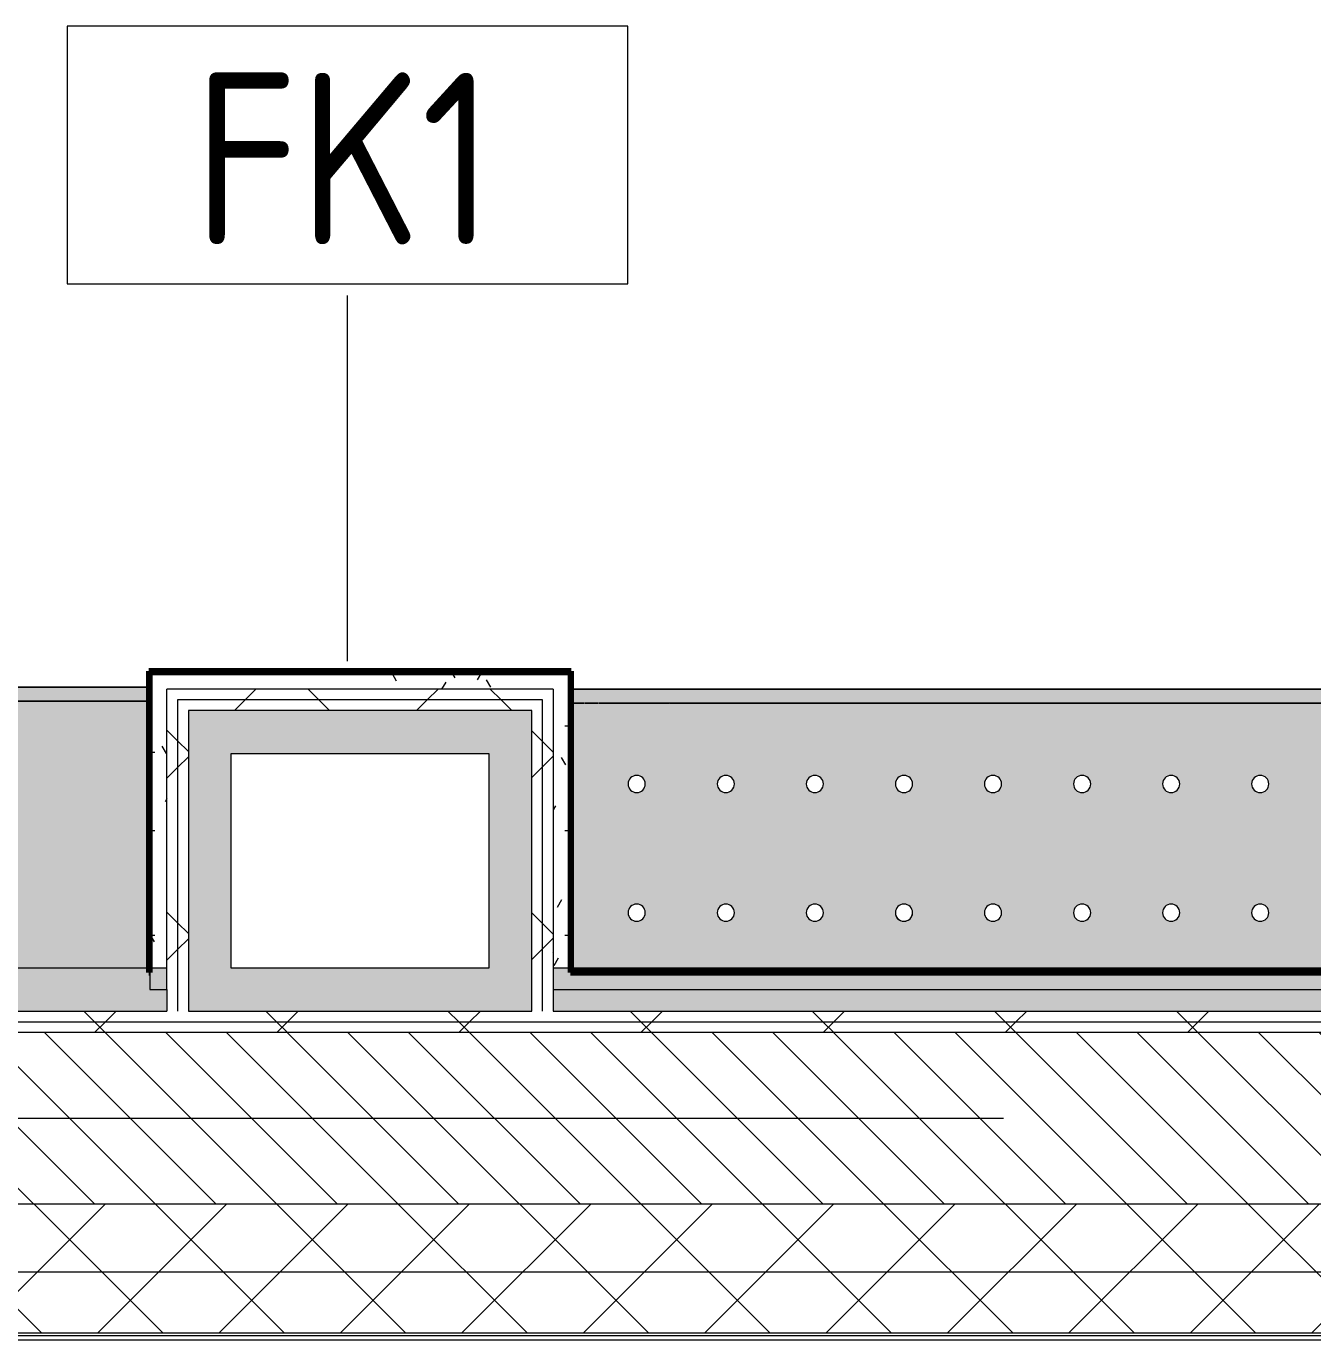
# Model space of a CAD drawing. Header units: millimetres. Extents: x 81731 to 272849, y -8553 to 29000.
# Drawn here: x 96116 to 97615, y -258 to 1272 of the extents above; entities that cross this region are included whole.
import ezdxf

# ---------------------------------------------------------------- set-up
doc = ezdxf.new("R2010")
doc.units = ezdxf.units.MM
doc.linetypes.add('Осевая', pattern=[3175, 635, -476.25, 1587.5, -476.25])
for name, color, linetype, lineweight in [('A-WALL', 7, 'Continuous', 9), ('A-WALL-IDEN', 7, 'Continuous', 9), ('I-WALL', 7, 'Continuous', 9), ('Оси-2', 7, 'Осевая', 9)]:
    doc.layers.add(name, color=color, linetype=linetype, lineweight=lineweight)
for name, color, linetype, lineweight, true_color in [('A-WALL-1', 7, 'Continuous', 9, 0xc0c0c0), ('I-WALL-4', 7, 'Continuous', 9, 0xc0c0c0), ('I-WALL-7', 7, 'Continuous', 80, 0xff80c0), ('S-WALL-ANLY-1', 7, 'Continuous', 5, 0x008040), ('Знаки-1', 9, 'Continuous', 9, 0x808080), ('Знаки-2', 7, 'Continuous', 9, 0xc1bbaf), ('Знаки-4', 7, 'Continuous', 9, 0xaba79f), ('Знаки-5', 7, 'Continuous', 9, 0xd4ccbd), ('Знаки-6', 7, 'Continuous', 9, 0xd1cabb), ('Знаки-7', 7, 'Continuous', 9, 0xccc5b7), ('Знаки-8', 7, 'Continuous', 9, 0xd5cdbe)]:
    doc.layers.add(name, color=color, linetype=linetype, lineweight=lineweight, true_color=true_color)
doc.layers.add('Знаки-3', color=7, linetype='Continuous', lineweight=9, transparency=0.5)
doc.styles.add('GOST Common_1', font='GOST_Common.ttf', dxfattribs={"width": 0.9, "height": 200})
pattern_1 = [(0, (0, 0), (121.92, 30.48), [10.058, -81.382, 10.058, -81.382, -487.68]), (0, (0, 0), (121.92, 30.48), [-182.88, 10.058, -172.822, 10.058, -81.382, -213.36]), (0, (0, 0), (121.92, 30.48), [-457.2, 10.058, -50.902, 10.058, -142.342]), (120, (45.72, 15.24), (-87.356454, 90.345817), [10.058, -81.382, 10.058, -81.382, -487.68]), (120, (45.72, 15.24), (-87.356454, 90.345817), [-182.88, 10.058, -172.822, 10.058, -81.382, -213.36]), (120, (45.72, 15.24), (-87.356454, 90.345817), [-457.2, 10.058, -50.902, 10.058, -142.342]), (240, (60.96, 76.2), (-34.563546, -120.825817), [10.058, -81.382, 10.058, -81.382, -487.68]), (240, (60.96, 76.2), (-34.563546, -120.825817), [-182.88, 10.058, -172.822, 10.058, -81.382, -213.36]), (240, (60.96, 76.2), (-34.563546, -120.825817), [-457.2, 10.058, -50.902, 10.058, -142.342])]
pattern_2 = [(45, (0, 0), (-106.06602, 106.06602), []), (135, (0, 0), (-106.06602, -106.06602), [])]

# ---------------------------------------------------------------- blocks, each defined once
blk = doc.blocks.new('Зашивка радиатора_ с перфорацией М7_1 - Зашивка радиатора_ с перфорацией М7_1-V32-План отделки стен 2 этажа в осях 23-33')
at = {"layer": 'Знаки-3'}
h = blk.add_hatch(color=256, dxfattribs=at)
h.paths.add_polyline_path([(1772.9, 145), (-370, 145), (-370, -179.9), (1874.7, -179.9), (1874.7, 145), (1774.3, 145)])
h.paths.add_polyline_path([(967.5, 90.4), (972.5, 89), (976.2, 85.4), (977.5, 80.4), (976.2, 75.4), (972.5, 71.7), (967.5, 70.4), (962.5, 71.7), (958.8, 75.4), (957.5, 80.4), (958.8, 85.4), (962.5, 89), (964.9, 90)])
h.paths.add_polyline_path([(1278.7, 90.4), (1283.7, 89), (1287.4, 85.4), (1288.7, 80.4), (1287.4, 75.4), (1283.7, 71.7), (1278.7, 70.4), (1273.7, 71.7), (1270.1, 75.4), (1268.7, 80.4), (1270.1, 85.4), (1273.7, 89), (1276.2, 90)])
h.paths.add_polyline_path([(1071.2, 90.4), (1076.2, 89), (1079.9, 85.4), (1081.2, 80.4), (1079.9, 75.4), (1076.2, 71.7), (1071.2, 70.4), (1066.2, 71.7), (1062.6, 75.4), (1061.2, 80.4), (1062.6, 85.4), (1066.2, 89), (1068.7, 90)])
h.paths.add_polyline_path([(1797.5, 90.4), (1802.5, 89), (1806.2, 85.4), (1807.5, 80.4), (1806.2, 75.4), (1802.5, 71.7), (1797.5, 70.4), (1792.5, 71.7), (1788.8, 75.4), (1787.5, 80.4), (1788.8, 85.4), (1792.5, 89), (1794.9, 90)])
h.paths.add_polyline_path([(1693.7, 90.4), (1698.7, 89), (1702.4, 85.4), (1703.7, 80.4), (1702.4, 75.4), (1698.7, 71.7), (1693.7, 70.4), (1688.7, 71.7), (1685.1, 75.4), (1683.7, 80.4), (1685.1, 85.4), (1688.7, 89), (1691.2, 90)])
h.paths.add_polyline_path([(1382.5, 90.4), (1387.5, 89), (1391.2, 85.4), (1392.5, 80.4), (1391.2, 75.4), (1387.5, 71.7), (1382.5, 70.4), (1377.5, 71.7), (1373.8, 75.4), (1372.5, 80.4), (1373.8, 85.4), (1377.5, 89), (1379.9, 90)])
h.paths.add_polyline_path([(1486.2, 90.4), (1491.2, 89), (1494.9, 85.4), (1496.2, 80.4), (1494.9, 75.4), (1491.2, 71.7), (1486.2, 70.4), (1481.2, 71.7), (1477.6, 75.4), (1476.2, 80.4), (1477.6, 85.4), (1481.2, 89), (1483.7, 90)])
h.paths.add_polyline_path([(1590, 90.4), (1595, 89), (1598.7, 85.4), (1600, 80.4), (1598.7, 75.4), (1595, 71.7), (1590, 70.4), (1585, 71.7), (1581.3, 75.4), (1580, 80.4), (1581.3, 85.4), (1585, 89), (1587.4, 90)])
h.paths.add_polyline_path([(863.7, 90.4), (868.7, 89), (872.4, 85.4), (873.7, 80.4), (872.4, 75.4), (868.7, 71.7), (863.7, 70.4), (858.7, 71.7), (855.1, 75.4), (853.7, 80.4), (855.1, 85.4), (858.7, 89), (861.2, 90)])
h.paths.add_polyline_path([(1175, 90.4), (1180, 89), (1183.7, 85.4), (1185, 80.4), (1183.7, 75.4), (1180, 71.7), (1175, 70.4), (1170, 71.7), (1166.3, 75.4), (1165, 80.4), (1166.3, 85.4), (1170, 89), (1172.4, 90)])
h.paths.add_polyline_path([(33.7, 90.4), (38.7, 89), (42.4, 85.4), (43.7, 80.4), (42.4, 75.4), (38.7, 71.7), (33.7, 70.4), (28.7, 71.7), (25.1, 75.4), (23.7, 80.4), (25.1, 85.4), (28.7, 89), (31.2, 90)])
h.paths.add_polyline_path([(241.2, 90.4), (246.2, 89), (249.9, 85.4), (251.2, 80.4), (249.9, 75.4), (246.2, 71.7), (241.2, 70.4), (236.2, 71.7), (232.6, 75.4), (231.2, 80.4), (232.6, 85.4), (236.2, 89), (238.7, 90)])
h.paths.add_polyline_path([(-277.5, 90.4), (-272.5, 89), (-268.8, 85.4), (-267.5, 80.4), (-268.8, 75.4), (-272.5, 71.7), (-277.5, 70.4), (-282.5, 71.7), (-286.2, 75.4), (-287.5, 80.4), (-286.2, 85.4), (-282.5, 89), (-280.1, 90)])
h.paths.add_polyline_path([(656.2, 90.4), (661.2, 89), (664.9, 85.4), (666.2, 80.4), (664.9, 75.4), (661.2, 71.7), (656.2, 70.4), (651.2, 71.7), (647.6, 75.4), (646.2, 80.4), (647.6, 85.4), (651.2, 89), (653.7, 90)])
h.paths.add_polyline_path([(760, 90.4), (765, 89), (768.7, 85.4), (770, 80.4), (768.7, 75.4), (765, 71.7), (760, 70.4), (755, 71.7), (751.3, 75.4), (750, 80.4), (751.3, 85.4), (755, 89), (757.4, 90)])
h.paths.add_polyline_path([(-173.8, 90.4), (-168.8, 89), (-165.1, 85.4), (-163.8, 80.4), (-165.1, 75.4), (-168.8, 71.7), (-174.6, 70.5), (-178.8, 71.7), (-182.4, 75.4), (-183.8, 80.4), (-182.4, 85.4), (-178.8, 89), (-174.6, 90.2)])
h.paths.add_polyline_path([(448.7, 90.4), (453.7, 89), (457.4, 85.4), (458.7, 80.4), (457.4, 75.4), (453.7, 71.7), (448.7, 70.4), (443.7, 71.7), (440.1, 75.4), (438.7, 80.4), (440.1, 85.4), (443.7, 89), (446.2, 90)])
h.paths.add_polyline_path([(-70, 90.4), (-65, 89), (-61.3, 85.4), (-60, 80.4), (-61.3, 75.4), (-65, 71.7), (-70, 70.4), (-75, 71.7), (-78.7, 75.4), (-80, 80.4), (-78.7, 85.4), (-75, 89), (-72.6, 90)])
h.paths.add_polyline_path([(552.5, 90.4), (557.5, 89), (561.2, 85.4), (562.5, 80.4), (561.2, 75.4), (557.5, 71.7), (552.5, 70.4), (547.5, 71.7), (543.8, 75.4), (542.5, 80.4), (543.8, 85.4), (547.5, 89), (549.9, 90)])
h.paths.add_polyline_path([(345, 90.4), (350, 89), (353.7, 85.4), (355, 80.4), (353.7, 75.4), (350, 71.7), (345, 70.4), (340, 71.7), (336.3, 75.4), (335, 80.4), (336.3, 85.4), (340, 89), (342.4, 90)])
h.paths.add_polyline_path([(137.5, 90.4), (142.5, 89), (146.2, 85.4), (147.5, 80.4), (146.2, 75.4), (142.5, 71.7), (137.5, 70.4), (132.5, 71.7), (128.8, 75.4), (127.5, 80.4), (128.8, 85.4), (132.5, 89), (134.9, 90)])
h.paths.add_polyline_path([(1175, -59.6), (1180, -61), (1183.7, -64.6), (1185, -69.6), (1183.2, -75.2), (1180, -78.3), (1175, -79.6), (1170, -78.3), (1166.3, -74.6), (1165, -69.6), (1166.3, -64.6), (1170, -61), (1172.4, -60)])
h.paths.add_polyline_path([(1382.5, -59.6), (1387.5, -61), (1391.2, -64.6), (1392.5, -69.6), (1390.7, -75.2), (1387.5, -78.3), (1382.5, -79.6), (1377.5, -78.3), (1373.8, -74.6), (1372.5, -69.6), (1373.8, -64.6), (1377.5, -61), (1379.9, -60)])
h.paths.add_polyline_path([(1797.5, -59.6), (1802.5, -61), (1806.2, -64.6), (1807.5, -69.6), (1805.7, -75.2), (1802.5, -78.3), (1797.5, -79.6), (1792.5, -78.3), (1788.8, -74.6), (1787.5, -69.6), (1788.8, -64.6), (1792.5, -61), (1794.9, -60)])
h.paths.add_polyline_path([(1071.2, -59.6), (1076.2, -61), (1079.9, -64.6), (1081.2, -69.6), (1079.5, -75.2), (1076.2, -78.3), (1071.2, -79.6), (1066.2, -78.3), (1062.6, -74.6), (1061.2, -69.6), (1062.6, -64.6), (1066.2, -61), (1068.7, -60)])
h.paths.add_polyline_path([(760, -59.6), (765, -61), (768.7, -64.6), (770, -69.6), (768.2, -75.2), (765, -78.3), (760, -79.6), (755, -78.3), (751.3, -74.6), (750, -69.6), (751.3, -64.6), (755, -61), (757.4, -60)])
h.paths.add_polyline_path([(967.5, -59.6), (972.5, -61), (976.2, -64.6), (977.5, -69.6), (975.7, -75.2), (972.5, -78.3), (967.5, -79.6), (962.5, -78.3), (958.8, -74.6), (957.5, -69.6), (958.8, -64.6), (962.5, -61), (964.9, -60)])
h.paths.add_polyline_path([(1486.2, -59.6), (1491.2, -61), (1494.9, -64.6), (1496.2, -69.6), (1494.5, -75.2), (1491.2, -78.3), (1486.2, -79.6), (1481.2, -78.3), (1477.6, -74.6), (1476.2, -69.6), (1477.6, -64.6), (1481.2, -61), (1483.7, -60)])
h.paths.add_polyline_path([(1278.7, -59.6), (1283.7, -61), (1287.4, -64.6), (1288.7, -69.6), (1287, -75.2), (1283.7, -78.3), (1278.7, -79.6), (1273.7, -78.3), (1270.1, -74.6), (1268.7, -69.6), (1270.1, -64.6), (1273.7, -61), (1276.2, -60)])
h.paths.add_polyline_path([(863.7, -59.6), (868.7, -61), (872.4, -64.6), (873.7, -69.6), (872, -75.2), (868.7, -78.3), (863.7, -79.6), (858.7, -78.3), (855.1, -74.6), (853.7, -69.6), (855.1, -64.6), (858.7, -61), (861.2, -60)])
h.paths.add_polyline_path([(1590, -59.6), (1595, -61), (1598.7, -64.6), (1600, -69.6), (1598.2, -75.2), (1595, -78.3), (1590, -79.6), (1585, -78.3), (1581.3, -74.6), (1580, -69.6), (1581.3, -64.6), (1585, -61), (1587.4, -60)])
h.paths.add_polyline_path([(1693.7, -59.6), (1698.7, -61), (1702.4, -64.6), (1703.7, -69.6), (1702, -75.2), (1698.7, -78.3), (1693.7, -79.6), (1688.7, -78.3), (1685.1, -74.6), (1683.7, -69.6), (1685.1, -64.6), (1688.7, -61), (1691.2, -60)])
h.paths.add_polyline_path([(33.7, -59.6), (38.7, -61), (42.4, -64.6), (43.7, -69.6), (42, -75.2), (38.7, -78.3), (33.7, -79.6), (28.7, -78.3), (25.1, -74.6), (23.7, -69.6), (25.1, -64.6), (28.7, -61), (31.2, -60)])
h.paths.add_polyline_path([(345, -59.6), (350, -61), (353.7, -64.6), (355, -69.6), (353.2, -75.2), (350, -78.3), (345, -79.6), (340, -78.3), (336.3, -74.6), (335, -69.6), (336.3, -64.6), (340, -61), (342.4, -60)])
h.paths.add_polyline_path([(448.7, -59.6), (453.7, -61), (457.4, -64.6), (458.7, -69.6), (457, -75.2), (453.7, -78.3), (448.7, -79.6), (443.7, -78.3), (440.1, -74.6), (438.7, -69.6), (440.1, -64.6), (443.7, -61), (446.2, -60)])
h.paths.add_polyline_path([(241.2, -59.6), (246.2, -61), (249.9, -64.6), (251.2, -69.6), (249.5, -75.2), (246.2, -78.3), (241.2, -79.6), (236.2, -78.3), (232.6, -74.6), (231.2, -69.6), (232.6, -64.6), (236.2, -61), (238.7, -60)])
h.paths.add_polyline_path([(-70, -59.6), (-65, -61), (-61.3, -64.6), (-60, -69.6), (-61.8, -75.2), (-65, -78.3), (-70, -79.6), (-75, -78.3), (-78.7, -74.6), (-80, -69.6), (-78.7, -64.6), (-75, -61), (-72.6, -60)])
h.paths.add_polyline_path([(137.5, -59.6), (142.5, -61), (146.2, -64.6), (147.5, -69.6), (145.7, -75.2), (142.5, -78.3), (137.5, -79.6), (132.5, -78.3), (128.8, -74.6), (127.5, -69.6), (128.8, -64.6), (132.5, -61), (134.9, -60)])
h.paths.add_polyline_path([(-173.8, -59.6), (-168.8, -61), (-165.1, -64.6), (-163.8, -69.6), (-165.5, -75.2), (-168.8, -78.3), (-174.6, -79.5), (-178.8, -78.3), (-182.4, -74.6), (-183.8, -69.6), (-182.4, -64.6), (-178.8, -61), (-174.6, -59.8)])
h.paths.add_polyline_path([(656.2, -59.6), (661.2, -61), (664.9, -64.6), (666.2, -69.6), (664.5, -75.2), (661.2, -78.3), (656.2, -79.6), (651.2, -78.3), (647.6, -74.6), (646.2, -69.6), (647.6, -64.6), (651.2, -61), (653.7, -60)])
h.paths.add_polyline_path([(-277.5, -59.6), (-272.5, -61), (-268.8, -64.6), (-267.5, -69.6), (-269.3, -75.2), (-272.5, -78.3), (-277.5, -79.6), (-282.5, -78.3), (-286.2, -74.6), (-287.5, -69.6), (-286.2, -64.6), (-282.5, -61), (-280.1, -60)])
h.paths.add_polyline_path([(552.5, -59.6), (557.5, -61), (561.2, -64.6), (562.5, -69.6), (560.7, -75.2), (557.5, -78.3), (552.5, -79.6), (547.5, -78.3), (543.8, -74.6), (542.5, -69.6), (543.8, -64.6), (547.5, -61), (549.9, -60)])
for points in [[(1874.7, -163.9), (-370, -163.9), (-370, -179.9), (1874.7, -179.9), (1874.7, -172)], [(1051.3, -163.9), (1040, -163.9), (1040.7, -179.9), (1080, -179.9), (1079.3, -163.9), (1052.9, -163.9)], [(1067.1, -163.9), (1050, -163.9), (1050.3, -179.9), (1070, -179.9), (1069.7, -163.9), (1068.7, -163.9)], [(1052.9, -163.9), (1050, -163.9), (1050.3, -179.9), (1070, -179.9), (1069.7, -163.9), (1055, -163.9)], [(1140, -163.9), (1140.7, -179.9), (1180, -179.9), (1179.3, -163.9), (1140.7, -163.9)], [(1167.1, -163.9), (1150, -163.9), (1150.3, -179.9), (1170, -179.9), (1169.7, -163.9), (1168.7, -163.9)], [(1254.8, -163.9), (1240, -163.9), (1240.7, -179.9), (1280, -179.9), (1279.3, -163.9), (1255, -163.9)], [(1270, -163.9), (1250, -163.9), (1250.3, -179.9), (1270, -179.9)], [(1350.3, -163.9), (1340, -163.9), (1340.7, -179.9), (1380, -179.9), (1379.3, -163.9), (1351.3, -163.9)], [(1352.9, -163.9), (1350, -163.9), (1350.3, -179.9), (1370, -179.9), (1369.7, -163.9), (1355, -163.9)], [(1352.9, -163.9), (1350, -163.9), (1350.3, -179.9), (1370, -179.9), (1369.7, -163.9), (1355, -163.9)], [(1440, -163.9), (1440.7, -179.9), (1480, -179.9), (1479.3, -163.9), (1440.7, -163.9)], [(1467.1, -163.9), (1450, -163.9), (1450.3, -179.9), (1470, -179.9), (1469.7, -163.9), (1468.7, -163.9)], [(1550.3, -163.9), (1540, -163.9), (1540.7, -179.9), (1580, -179.9), (1579.3, -163.9), (1551.3, -163.9)], [(1567.1, -163.9), (1550, -163.9), (1550.3, -179.9), (1570, -179.9), (1569.7, -163.9), (1568.7, -163.9)], [(1654.8, -163.9), (1640, -163.9), (1640.7, -179.9), (1680, -179.9), (1679.3, -163.9), (1655, -163.9)], [(1652.9, -163.9), (1650, -163.9), (1650.3, -179.9), (1670, -179.9), (1669.7, -163.9), (1655, -163.9)], [(1650.3, -163.9), (1650, -163.9), (1650.3, -179.9), (1670, -179.9), (1669.7, -163.9), (1651.3, -163.9)], [(1765.2, -163.9), (1740, -163.9), (1740.7, -179.9), (1780, -179.9), (1779.3, -163.9), (1770, -163.9)], [(1762.6, -163.9), (1750, -164.7), (1750.3, -179.9), (1770, -179.9), (1769.7, -163.9), (1764.8, -163.9)]]:
    blk.add_hatch(color=256, dxfattribs=at).paths.add_polyline_path(points)
at = {"layer": 'Знаки-1'}
blk.add_line((-370, -179.9), (1874.7, -179.9), dxfattribs=at)
for centre, start, end in [((1071.2, 80.4), 0, 180), ((1071.2, 80.4), 180, 0), ((1175, 80.4), 0, 180), ((1175, 80.4), 180, 0), ((1278.7, 80.4), 0, 180), ((1278.7, 80.4), 180, 0), ((1382.5, 80.4), 0, 180), ((1382.5, 80.4), 180, 0), ((1486.2, 80.4), 0, 180), ((1486.2, 80.4), 180, 360), ((1590, 80.4), 0, 180), ((1590, 80.4), 180, 0), ((1693.7, 80.4), 0, 180), ((1693.7, 80.4), 180, 360), ((1797.5, 80.4), 0, 180), ((1797.5, 80.4), 180, 0), ((1071.2, -69.6), 0, 180), ((1175, -69.6), 0, 180), ((1278.7, -69.6), 0, 180), ((1382.5, -69.6), 0, 180), ((1486.2, -69.6), 0, 180), ((1590, -69.6), 0, 180), ((1693.7, -69.6), 0, 180), ((1797.5, -69.6), 0, 180), ((1071.2, -69.6), 180, 0), ((1175, -69.6), 180, 0), ((1278.7, -69.6), 180, 0), ((1382.5, -69.6), 180, 0), ((1486.2, -69.6), 180, 0), ((1590, -69.6), 180, 0), ((1693.7, -69.6), 180, 0), ((1797.5, -69.6), 180, 0)]:
    blk.add_arc(centre, 10, start, end, dxfattribs=at)
at = {"layer": 'Знаки-2'}
for p, q in [((1040, -163.9), (980, -163.9)), ((1040, -163.9), (1050, -163.9)), ((1050, -163.9), (1040, -163.9)), ((1050, -163.9), (1070, -163.9)), ((1070, -163.9), (1050, -163.9)), ((1070, -163.9), (1080, -163.9)), ((1080, -163.9), (1070, -163.9)), ((1140, -163.9), (1080, -163.9)), ((1140, -163.9), (1180, -163.9)), ((1180, -163.9), (1140, -163.9)), ((1240, -163.9), (1180, -163.9)), ((1240, -163.9), (1250, -163.9)), ((1250, -163.9), (1240, -163.9)), ((1250, -163.9), (1270, -163.9)), ((1270, -163.9), (1250, -163.9)), ((1270, -163.9), (1280, -163.9)), ((1280, -163.9), (1270, -163.9)), ((1340, -163.9), (1280, -163.9)), ((1340, -163.9), (1350, -163.9)), ((1350, -163.9), (1340, -163.9)), ((1350, -163.9), (1370, -163.9)), ((1370, -163.9), (1350, -163.9)), ((1370, -163.9), (1380, -163.9)), ((1380, -163.9), (1370, -163.9)), ((1440, -163.9), (1380, -163.9)), ((1440, -163.9), (1480, -163.9)), ((1480, -163.9), (1440, -163.9)), ((1540, -163.9), (1480, -163.9)), ((1540, -163.9), (1550, -163.9)), ((1550, -163.9), (1540, -163.9)), ((1550, -163.9), (1570, -163.9)), ((1570, -163.9), (1550, -163.9)), ((1570, -163.9), (1580, -163.9)), ((1580, -163.9), (1570, -163.9)), ((1640, -163.9), (1580, -163.9)), ((1640, -163.9), (1650, -163.9)), ((1650, -163.9), (1640, -163.9)), ((1650, -163.9), (1670, -163.9)), ((1670, -163.9), (1650, -163.9)), ((1670, -163.9), (1680, -163.9)), ((1680, -163.9), (1670, -163.9)), ((1740, -163.9), (1680, -163.9)), ((1740, -163.9), (1742.7, -163.9)), ((1742.7, -163.9), (1740, -163.9)), ((1742.8, -163.9), (1759.4, -163.9)), ((1759.4, -163.9), (1742.8, -163.9)), ((1760, -163.9), (1780, -163.9)), ((1780, -163.9), (1760, -163.9)), ((1842.1, -163.9), (1780, -163.9)), ((1858.4, -163.9), (1842.7, -163.9)), ((1874.7, -163.9), (1859.2, -163.9)), ((980, -179.9), (1040, -179.9)), ((1040, -179.9), (1050, -179.9)), ((1050, -179.9), (1040, -179.9)), ((1050, -179.9), (1070, -179.9)), ((1070, -179.9), (1050, -179.9)), ((1070, -179.9), (1080, -179.9)), ((1080, -179.9), (1070, -179.9)), ((1080, -179.9), (1140, -179.9)), ((1140, -179.9), (1180, -179.9)), ((1180, -179.9), (1140, -179.9)), ((1180, -179.9), (1240, -179.9)), ((1240, -179.9), (1250, -179.9)), ((1250, -179.9), (1240, -179.9)), ((1250, -179.9), (1270, -179.9)), ((1270, -179.9), (1250, -179.9)), ((1270, -179.9), (1280, -179.9)), ((1280, -179.9), (1270, -179.9)), ((1280, -179.9), (1340, -179.9)), ((1340, -179.9), (1350, -179.9)), ((1350, -179.9), (1340, -179.9)), ((1350, -179.9), (1370, -179.9)), ((1370, -179.9), (1350, -179.9)), ((1370, -179.9), (1380, -179.9)), ((1380, -179.9), (1370, -179.9)), ((1380, -179.9), (1440, -179.9)), ((1440, -179.9), (1480, -179.9)), ((1480, -179.9), (1440, -179.9)), ((1480, -179.9), (1540, -179.9)), ((1540, -179.9), (1550, -179.9)), ((1550, -179.9), (1540, -179.9)), ((1550, -179.9), (1570, -179.9)), ((1570, -179.9), (1550, -179.9)), ((1570, -179.9), (1580, -179.9)), ((1580, -179.9), (1570, -179.9)), ((1580, -179.9), (1640, -179.9)), ((1640, -179.9), (1650, -179.9)), ((1650, -179.9), (1640, -179.9)), ((1650, -179.9), (1670, -179.9)), ((1670, -179.9), (1650, -179.9)), ((1670, -179.9), (1680, -179.9)), ((1680, -179.9), (1670, -179.9)), ((1680, -179.9), (1740, -179.9)), ((1740, -179.9), (1780, -179.9)), ((1780, -179.9), (1740, -179.9)), ((1780, -179.9), (1874.7, -179.9))]:
    blk.add_line(p, q, dxfattribs=at)
at = {"layer": 'Знаки-4'}
for p, q in [((-322.1, -163.9), (1842.1, -163.9)), ((1842.7, -163.9), (1858.4, -163.9)), ((1859.2, -163.9), (1874.7, -163.9)), ((1874.7, -179.9), (-370, -179.9)), ((1874.7, -179.9), (-365.3, -179.9))]:
    blk.add_line(p, q, dxfattribs=at)
for centre, start, end in [((1071.2, 80.4), 0, 180), ((1071.2, 80.4), 180, 360), ((1175, 80.4), 0, 180), ((1175, 80.4), 180, 360), ((1278.7, 80.4), 0, 180), ((1278.7, 80.4), 180, 360), ((1382.5, 80.4), 0, 180), ((1382.5, 80.4), 180, 360), ((1486.2, 80.4), 165, 180), ((1486.2, 80.4), 180, 360), ((1486.2, 80.4), 150, 165), ((1486.2, 80.4), 135, 150), ((1486.2, 80.4), 120, 135), ((1486.2, 80.4), 105, 120), ((1486.2, 80.4), 0, 105), ((1590, 80.4), 0, 180), ((1590, 80.4), 180, 360), ((1693.7, 80.4), 0, 180), ((1693.7, 80.4), 180, 360), ((1797.5, 80.4), 0, 180), ((1797.5, 80.4), 180, 360), ((1071.2, -69.6), 0, 180), ((1175, -69.6), 0, 180), ((1278.7, -69.6), 0, 180), ((1382.5, -69.6), 0, 180), ((1486.2, -69.6), 0, 180), ((1590, -69.6), 0, 180), ((1693.7, -69.6), 0, 180), ((1797.5, -69.6), 0, 180), ((1071.2, -69.6), 180, 360), ((1175, -69.6), 180, 360), ((1278.7, -69.6), 180, 360), ((1382.5, -69.6), 180, 360), ((1486.2, -69.6), 180, 360), ((1590, -69.6), 180, 360), ((1693.7, -69.6), 180, 360), ((1797.5, -69.6), 180, 360)]:
    blk.add_arc(centre, 10, start, end, dxfattribs=at)
at = {"layer": 'Знаки-5'}
for p, q in [((1054.8, -163.9), (1051.3, -163.9)), ((1065, -163.9), (1055, -163.9)), ((1068.7, -163.9), (1065.2, -163.9)), ((1354.8, -163.9), (1351.3, -163.9)), ((1365, -163.9), (1355, -163.9)), ((1368.7, -163.9), (1365.2, -163.9)), ((1654.8, -163.9), (1651.3, -163.9)), ((1665, -163.9), (1655, -163.9)), ((1668.7, -163.9), (1665.2, -163.9)), ((1051.3, -179.9), (1054.8, -179.9)), ((1055, -179.9), (1065, -179.9)), ((1065.2, -179.9), (1068.7, -179.9)), ((1351.3, -179.9), (1354.8, -179.9)), ((1355, -179.9), (1365, -179.9)), ((1365.2, -179.9), (1368.7, -179.9)), ((1651.3, -179.9), (1654.8, -179.9)), ((1655, -179.9), (1665, -179.9)), ((1665.2, -179.9), (1668.7, -179.9))]:
    blk.add_line(p, q, dxfattribs=at)
at = {"layer": 'Знаки-6'}
for p, q in [((1051.3, -163.9), (1054.8, -163.9)), ((1054.8, -163.9), (1051.3, -163.9)), ((1055, -163.9), (1065, -163.9)), ((1065, -163.9), (1055, -163.9)), ((1065.2, -163.9), (1068.7, -163.9)), ((1068.7, -163.9), (1065.2, -163.9)), ((1154.8, -163.9), (1151.3, -163.9)), ((1165, -163.9), (1155, -163.9)), ((1168.7, -163.9), (1165.2, -163.9)), ((1254.8, -163.9), (1251.3, -163.9)), ((1265, -163.9), (1255, -163.9)), ((1268.7, -163.9), (1265.2, -163.9)), ((1351.3, -163.9), (1354.8, -163.9)), ((1354.8, -163.9), (1351.3, -163.9)), ((1355, -163.9), (1365, -163.9)), ((1365, -163.9), (1355, -163.9)), ((1365.2, -163.9), (1368.7, -163.9)), ((1368.7, -163.9), (1365.2, -163.9)), ((1454.8, -163.9), (1451.3, -163.9)), ((1465, -163.9), (1455, -163.9)), ((1468.7, -163.9), (1465.2, -163.9)), ((1554.8, -163.9), (1551.3, -163.9)), ((1565, -163.9), (1555, -163.9)), ((1568.7, -163.9), (1565.2, -163.9)), ((1651.3, -163.9), (1654.8, -163.9)), ((1654.8, -163.9), (1651.3, -163.9)), ((1655, -163.9), (1665, -163.9)), ((1665, -163.9), (1655, -163.9)), ((1665.2, -163.9), (1668.7, -163.9)), ((1668.7, -163.9), (1665.2, -163.9)), ((1754.8, -163.9), (1751.3, -163.9)), ((1759.4, -163.9), (1755, -163.9)), ((1764.8, -163.9), (1760, -163.9)), ((1768.7, -163.9), (1765.2, -163.9)), ((1051.3, -179.9), (1054.8, -179.9)), ((1054.8, -179.9), (1051.3, -179.9)), ((1055, -179.9), (1065, -179.9)), ((1065, -179.9), (1055, -179.9)), ((1065.2, -179.9), (1068.7, -179.9)), ((1068.7, -179.9), (1065.2, -179.9)), ((1151.3, -179.9), (1154.8, -179.9)), ((1155, -179.9), (1165, -179.9)), ((1165.2, -179.9), (1168.7, -179.9)), ((1251.3, -179.9), (1254.8, -179.9)), ((1255, -179.9), (1265, -179.9)), ((1265.2, -179.9), (1268.7, -179.9)), ((1351.3, -179.9), (1354.8, -179.9)), ((1354.8, -179.9), (1351.3, -179.9)), ((1355, -179.9), (1365, -179.9)), ((1365, -179.9), (1355, -179.9)), ((1365.2, -179.9), (1368.7, -179.9)), ((1368.7, -179.9), (1365.2, -179.9)), ((1451.3, -179.9), (1454.8, -179.9)), ((1455, -179.9), (1465, -179.9)), ((1465.2, -179.9), (1468.7, -179.9)), ((1551.3, -179.9), (1554.8, -179.9)), ((1555, -179.9), (1565, -179.9)), ((1565.2, -179.9), (1568.7, -179.9)), ((1651.3, -179.9), (1654.8, -179.9)), ((1654.8, -179.9), (1651.3, -179.9)), ((1655, -179.9), (1665, -179.9)), ((1665, -179.9), (1655, -179.9)), ((1665.2, -179.9), (1668.7, -179.9)), ((1668.7, -179.9), (1665.2, -179.9)), ((1751.3, -179.9), (1754.8, -179.9)), ((1755, -179.9), (1764.8, -179.9)), ((1765.2, -179.9), (1768.7, -179.9))]:
    blk.add_line(p, q, dxfattribs=at)
at = {"layer": 'Знаки-7'}
for p, q in [((1050, -163.9), (1040.7, -163.9)), ((1050, -163.9), (1050.3, -163.9)), ((1051.3, -163.9), (1050, -163.9)), ((1050.3, -163.9), (1052.9, -163.9)), ((1057.4, -163.9), (1051.3, -163.9)), ((1052.9, -163.9), (1062.6, -163.9)), ((1070, -163.9), (1057.4, -163.9)), ((1062.6, -163.9), (1069.7, -163.9)), ((1069.7, -163.9), (1070, -163.9)), ((1079.3, -163.9), (1070, -163.9)), ((1150, -163.9), (1140.7, -163.9)), ((1150, -163.9), (1150.3, -163.9)), ((1152.9, -163.9), (1150, -163.9)), ((1150.3, -163.9), (1154.8, -163.9)), ((1154.8, -163.9), (1152.9, -163.9)), ((1155, -163.9), (1157.4, -163.9)), ((1162.6, -163.9), (1155, -163.9)), ((1157.4, -163.9), (1165, -163.9)), ((1165, -163.9), (1162.6, -163.9)), ((1165.2, -163.9), (1169.7, -163.9)), ((1168.7, -163.9), (1165.2, -163.9)), ((1170, -163.9), (1168.7, -163.9)), ((1169.7, -163.9), (1170, -163.9)), ((1179.3, -163.9), (1170, -163.9)), ((1250, -163.9), (1240.7, -163.9)), ((1251.3, -163.9), (1254.8, -163.9)), ((1254.8, -163.9), (1251.3, -163.9)), ((1255, -163.9), (1265, -163.9)), ((1265, -163.9), (1255, -163.9)), ((1265.2, -163.9), (1268.7, -163.9)), ((1268.7, -163.9), (1265.2, -163.9)), ((1279.3, -163.9), (1270, -163.9)), ((1350, -163.9), (1340.7, -163.9)), ((1350, -163.9), (1350.3, -163.9)), ((1355, -163.9), (1350, -163.9)), ((1350.3, -163.9), (1355, -163.9)), ((1355, -163.9), (1357.4, -163.9)), ((1360, -163.9), (1355, -163.9)), ((1357.4, -163.9), (1365, -163.9)), ((1362.6, -163.9), (1360, -163.9)), ((1365, -163.9), (1362.6, -163.9)), ((1365, -163.9), (1369.7, -163.9)), ((1367.1, -163.9), (1365, -163.9)), ((1368.7, -163.9), (1367.1, -163.9)), ((1369.7, -163.9), (1368.7, -163.9)), ((1369.7, -163.9), (1370, -163.9)), ((1370, -163.9), (1369.7, -163.9)), ((1379.3, -163.9), (1370, -163.9)), ((1450, -163.9), (1442.7, -163.9)), ((1450, -163.9), (1450.3, -163.9)), ((1452.9, -163.9), (1450, -163.9)), ((1450.3, -163.9), (1454.8, -163.9)), ((1454.8, -163.9), (1452.9, -163.9)), ((1455, -163.9), (1457.4, -163.9)), ((1462.6, -163.9), (1455, -163.9)), ((1457.4, -163.9), (1465, -163.9)), ((1465, -163.9), (1462.6, -163.9)), ((1465.2, -163.9), (1467.1, -163.9)), ((1469.7, -163.9), (1465.2, -163.9)), ((1467.1, -163.9), (1470, -163.9)), ((1470, -163.9), (1469.7, -163.9)), ((1479.3, -163.9), (1470, -163.9)), ((1550, -163.9), (1540.7, -163.9)), ((1551.3, -163.9), (1554.8, -163.9)), ((1554.8, -163.9), (1551.3, -163.9)), ((1555, -163.9), (1565, -163.9)), ((1565, -163.9), (1555, -163.9)), ((1565.2, -163.9), (1568.7, -163.9)), ((1568.7, -163.9), (1565.2, -163.9)), ((1579.3, -163.9), (1570, -163.9)), ((1650, -163.9), (1640.7, -163.9)), ((1650, -163.9), (1650.3, -163.9)), ((1650.3, -163.9), (1650, -163.9)), ((1650.3, -163.9), (1655, -163.9)), ((1651.3, -163.9), (1650.3, -163.9)), ((1657.4, -163.9), (1651.3, -163.9)), ((1655, -163.9), (1662.6, -163.9)), ((1665, -163.9), (1657.4, -163.9)), ((1662.6, -163.9), (1665, -163.9)), ((1665, -163.9), (1669.7, -163.9)), ((1669.7, -163.9), (1665, -163.9)), ((1669.7, -163.9), (1670, -163.9)), ((1670, -163.9), (1669.7, -163.9)), ((1679.3, -163.9), (1670, -163.9)), ((1742.7, -163.9), (1740.7, -163.9)), ((1750, -163.9), (1742.8, -163.9)), ((1750, -163.9), (1750.3, -163.9)), ((1754.8, -163.9), (1750, -163.9)), ((1750.3, -163.9), (1754.8, -163.9)), ((1755, -163.9), (1759.4, -163.9)), ((1757.4, -163.9), (1755, -163.9)), ((1759.4, -163.9), (1757.4, -163.9)), ((1760, -163.9), (1765, -163.9)), ((1765, -163.9), (1760, -163.9)), ((1765.2, -163.9), (1770, -163.9)), ((1768.7, -163.9), (1765.2, -163.9)), ((1769.7, -163.9), (1768.7, -163.9)), ((1770, -163.9), (1769.7, -163.9)), ((1779.3, -163.9), (1770, -163.9)), ((1040.7, -179.9), (1050, -179.9)), ((1050, -179.9), (1057.4, -179.9)), ((1052.9, -179.9), (1050, -179.9)), ((1062.6, -179.9), (1052.9, -179.9)), ((1057.4, -179.9), (1070, -179.9)), ((1069.7, -179.9), (1062.6, -179.9)), ((1070, -179.9), (1069.7, -179.9)), ((1070, -179.9), (1079.3, -179.9)), ((1140.7, -179.9), (1150, -179.9)), ((1150, -179.9), (1152.9, -179.9)), ((1152.9, -179.9), (1150, -179.9)), ((1152.9, -179.9), (1154.8, -179.9)), ((1154.8, -179.9), (1152.9, -179.9)), ((1155, -179.9), (1160, -179.9)), ((1160, -179.9), (1155, -179.9)), ((1160, -179.9), (1165, -179.9)), ((1165, -179.9), (1160, -179.9)), ((1165.2, -179.9), (1167.1, -179.9)), ((1167.1, -179.9), (1165.2, -179.9)), ((1167.1, -179.9), (1170, -179.9)), ((1170, -179.9), (1167.1, -179.9)), ((1170, -179.9), (1179.3, -179.9)), ((1240.7, -179.9), (1250, -179.9)), ((1251.3, -179.9), (1254.8, -179.9)), ((1254.8, -179.9), (1251.3, -179.9)), ((1255, -179.9), (1265, -179.9)), ((1260, -179.9), (1255, -179.9)), ((1265, -179.9), (1260, -179.9)), ((1265.2, -179.9), (1268.7, -179.9)), ((1268.7, -179.9), (1265.2, -179.9)), ((1270, -179.9), (1279.3, -179.9)), ((1340.7, -179.9), (1350, -179.9)), ((1350, -179.9), (1351.3, -179.9)), ((1350.3, -179.9), (1350, -179.9)), ((1351.3, -179.9), (1350.3, -179.9)), ((1351.3, -179.9), (1360, -179.9)), ((1355, -179.9), (1351.3, -179.9)), ((1357.4, -179.9), (1355, -179.9)), ((1360, -179.9), (1357.4, -179.9)), ((1360, -179.9), (1370, -179.9)), ((1362.6, -179.9), (1360, -179.9)), ((1365, -179.9), (1362.6, -179.9)), ((1367.1, -179.9), (1365, -179.9)), ((1368.7, -179.9), (1367.1, -179.9)), ((1370, -179.9), (1368.7, -179.9)), ((1370, -179.9), (1379.3, -179.9)), ((1442.7, -179.9), (1450, -179.9)), ((1450, -179.9), (1451.3, -179.9)), ((1452.9, -179.9), (1450, -179.9)), ((1451.3, -179.9), (1454.8, -179.9)), ((1454.8, -179.9), (1452.9, -179.9)), ((1455, -179.9), (1457.4, -179.9)), ((1462.6, -179.9), (1455, -179.9)), ((1457.4, -179.9), (1465, -179.9)), ((1465, -179.9), (1462.6, -179.9)), ((1465.2, -179.9), (1469.7, -179.9)), ((1468.7, -179.9), (1465.2, -179.9)), ((1470, -179.9), (1468.7, -179.9)), ((1469.7, -179.9), (1470, -179.9)), ((1470, -179.9), (1479.3, -179.9)), ((1540.7, -179.9), (1550, -179.9)), ((1551.3, -179.9), (1554.8, -179.9)), ((1554.8, -179.9), (1551.3, -179.9)), ((1555, -179.9), (1565, -179.9)), ((1565, -179.9), (1555, -179.9)), ((1565.2, -179.9), (1568.7, -179.9)), ((1568.7, -179.9), (1565.2, -179.9)), ((1570, -179.9), (1579.3, -179.9)), ((1640.7, -179.9), (1650, -179.9)), ((1650, -179.9), (1651.3, -179.9)), ((1652.9, -179.9), (1650, -179.9)), ((1651.3, -179.9), (1652.9, -179.9)), ((1652.9, -179.9), (1657.4, -179.9)), ((1662.6, -179.9), (1652.9, -179.9)), ((1657.4, -179.9), (1670, -179.9)), ((1668.7, -179.9), (1662.6, -179.9)), ((1669.7, -179.9), (1668.7, -179.9)), ((1670, -179.9), (1669.7, -179.9)), ((1670, -179.9), (1679.3, -179.9)), ((1740.7, -179.9), (1750, -179.9)), ((1750, -179.9), (1752.9, -179.9)), ((1752.9, -179.9), (1750, -179.9)), ((1752.9, -179.9), (1754.8, -179.9)), ((1754.8, -179.9), (1752.9, -179.9)), ((1755, -179.9), (1760, -179.9)), ((1757.4, -179.9), (1755, -179.9)), ((1765, -179.9), (1757.4, -179.9)), ((1760, -179.9), (1765, -179.9)), ((1765.2, -179.9), (1767.1, -179.9)), ((1769.7, -179.9), (1765.2, -179.9)), ((1767.1, -179.9), (1770, -179.9)), ((1770, -179.9), (1769.7, -179.9)), ((1770, -179.9), (1779.3, -179.9))]:
    blk.add_line(p, q, dxfattribs=at)
blk = doc.blocks.new('Зашивка без перфорации М3_2_1 - М3_2_8-V34-План отделки стен 2 этажа в осях 23-33')
at = {"layer": 'Знаки-3'}
h = blk.add_hatch(color=256, dxfattribs=at)
h.paths.add_polyline_path([(190.2, 180), (188.1, 180), (188.1, 172.3), (190.2, 172.3)])
h.paths.add_polyline_path([(168.1, 147.3), (-411.9, 147.3), (-411.9, -179.9), (190.2, -179.9), (190.2, 147.3)])
blk.add_hatch(color=256, dxfattribs=at).paths.add_polyline_path([(190, -163.9), (-411.9, -163.9), (-411.9, -179.9), (190, -179.9)])
at = {"layer": 'Знаки-1'}
for p, q in [((190.2, 180), (188.1, 180)), ((190.2, 172.3), (190.2, 180)), ((190.2, -179.9), (190.2, 147.3)), ((-411.9, -163.9), (190, -163.9)), ((190, -179.9), (190, -163.9)), ((190, -179.9), (-411.9, -179.9))]:
    blk.add_line(p, q, dxfattribs=at)
at = {"layer": 'Знаки-2'}
for p, q in [((178, -163.9), (-411.9, -163.9)), ((178, -179.9), (-411.9, -179.9)), ((-411.9, -179.9), (178, -179.9))]:
    blk.add_line(p, q, dxfattribs=at)
at = {"layer": 'Знаки-4'}
blk.add_line((-411.9, -179.9), (190, -179.9), dxfattribs=at)
at = {"layer": 'Знаки-6'}
for p, q in [((190, -163.9), (178, -163.9)), ((178, -179.9), (190, -179.9))]:
    blk.add_line(p, q, dxfattribs=at)
at = {"layer": 'Знаки-7'}
for p, q in [((190.2, 147.3), (190.2, -179.8)), ((190, -179.9), (178, -179.9))]:
    blk.add_line(p, q, dxfattribs=at)
at = {"layer": 'Знаки-8'}
blk.add_line((190, -164), (190, -179.9), dxfattribs=at)
blk = doc.blocks.new('М_стена_0001 - Типоразмер_без рамки-25382661-План отделки стен 2 этажа в осях 23-33')
at = {"layer": 'A-WALL-IDEN'}
for p, q in [((3.258, 1.523), (-3.273, 1.523)), ((-3.273, 1.523), (-3.273, -1.477)), ((3.258, -1.477), (3.258, 1.523)), ((-3.273, -1.477), (3.258, -1.477))]:
    blk.add_line(p, q, dxfattribs=at)

msp = doc.modelspace()

# ---------------------------------------------------------------- hatches: boundary and pattern name
at = {"layer": 'A-WALL'}
h = msp.add_hatch(dxfattribs=at)
h.set_pattern_fill('FP_3', color=256, style=0, pattern_type=2)
h.set_pattern_definition([(135, (0, 0), (-35.35534, -35.35534), [])])
h.paths.add_polyline_path([(113430, -100), (113680, -100), (113680, 100), (113430, 100)])
h.paths.add_polyline_path([(104830, -100), (104830, 100), (103780, 100), (103780, -100), (104617.7, -100)])
h.paths.add_polyline_path([(122830, -100), (122830, 100), (122030, 100), (122030, -100), (122719.1, -100)])
h.paths.add_polyline_path([(114638.1, -100), (115630, -100), (115630, 100), (114580, 100), (114580, -100)])
h.paths.add_polyline_path([(108930, -100), (110230, -100), (110230, 100), (108930, 100)])
h.paths.add_polyline_path([(119330, -100), (119330, 100), (118830, 100), (118830, -100), (119163.5, -100)])
h.paths.add_polyline_path([(92095.8, -100), (92730, -100), (92730, 100), (91930, 100), (91930, -100), (92011.3, -100)])
h.paths.add_polyline_path([(102880, -100), (102880, 100), (102630, 100), (102630, -100), (102678.2, -100)])
h.paths.add_polyline_path([(94530, -100), (94780, -100), (94780, 100), (94530, 100)])
h.paths.add_polyline_path([(98476.1, -100), (99030, -100), (99030, 100), (95680, 100), (95680, -100), (98152.8, -100)])
h.paths.add_polyline_path([(101385.3, -100), (101730, -100), (101730, 100), (100830, 100), (100830, -100)])
h = msp.add_hatch(dxfattribs=at)
h.set_pattern_fill('FP_1', color=256, style=0, pattern_type=2)
h.set_pattern_definition([(45, (0, 0), (-70.71068, 70.71068), []), (135, (0, 0), (-70.71068, -70.71068), [])])
h.paths.add_polyline_path([(119330, -250), (119330, -100), (117930, -100), (117930, -250)])
h.paths.add_polyline_path([(123730, -250), (125080, -250), (125080, -100), (123730, -100), (123730, -126.5)])
h.paths.add_polyline_path([(122030, -250), (122830, -250), (122830, -100), (122030, -100), (122030, -126.5)])
h.paths.add_polyline_path([(113680, -250), (113680, -100), (112530, -100), (112530, -250)])
h.paths.add_polyline_path([(99930, -250), (99930, -100), (95680, -100), (95680, -250)])
h.paths.add_polyline_path([(104830, -250), (104830, -100), (103780, -100), (103780, -250)])
h.paths.add_polyline_path([(114580, -250), (115630, -250), (115630, -100), (114580, -100), (114580, -126.5)])
h.paths.add_polyline_path([(102880, -250), (102880, -100), (100830, -100), (100830, -250)])
h.paths.add_polyline_path([(110230, -250), (110230, -100), (108930, -100), (108930, -250)])
h.paths.add_polyline_path([(108030, -250), (108030, -100), (107130, -100), (107130, -250)])
h.paths.add_polyline_path([(121130, -250), (121130, -100), (120230, -100), (120230, -250), (120779.7, -250)])
h.paths.add_polyline_path([(94780, -250), (94780, -100), (93630, -100), (93630, -250)])
h.paths.add_polyline_path([(92730, -250), (92730, -100), (91930, -100), (91930, -250)])
h.paths.add_polyline_path([(91030, -250), (91030, -100), (89210, -100), (89210, -250), (89748.6, -250)])
at = {"layer": 'I-WALL'}
h = msp.add_hatch(dxfattribs=at)
h.set_pattern_fill('FP_39', color=256, style=0, pattern_type=2)
h.set_pattern_definition(pattern_1)
h.paths.add_polyline_path([(96260, 150), (96280, 150), (96280, 520), (96260, 520), (96260, 395.2)])
h = msp.add_hatch(dxfattribs=at)
h.set_pattern_fill('FP_39', color=256, style=0, pattern_type=2)
h.set_pattern_definition(pattern_1)
h.paths.add_polyline_path([(96750, 500), (96750, 520), (96280, 520), (96280, 500), (96730, 500)])
h = msp.add_hatch(dxfattribs=at)
h.set_pattern_fill('FP_40', color=256, style=0, pattern_type=2)
h.set_pattern_definition(pattern_2)
h.paths.add_polyline_path([(96280, 125), (96292.5, 125), (96292.5, 500), (96280, 500), (96280, 175)])
h = msp.add_hatch(dxfattribs=at)
h.set_pattern_fill('FP_40', color=256, style=0, pattern_type=2)
h.set_pattern_definition(pattern_2)
h.paths.add_polyline_path([(96730, 487.5), (96730, 500), (96292.5, 500), (96292.5, 487.5), (96717.5, 487.5)])
h = msp.add_hatch(dxfattribs=at)
h.set_pattern_fill('FP_39', color=256, style=0, pattern_type=2)
h.set_pattern_definition(pattern_1)
h.paths.add_polyline_path([(96730, 150), (96750, 150), (96750, 500), (96730, 500), (96730, 264.8)])
h = msp.add_hatch(dxfattribs=at)
h.set_pattern_fill('FP_40', color=256, style=0, pattern_type=2)
h.set_pattern_definition(pattern_2)
h.paths.add_polyline_path([(96292.5, 125), (96305, 125), (96305, 487.5), (96292.5, 487.5), (96292.5, 175)])
h = msp.add_hatch(dxfattribs=at)
h.set_pattern_fill('FP_40', color=256, style=0, pattern_type=2)
h.set_pattern_definition(pattern_2)
h.paths.add_polyline_path([(96705, 475), (96717.5, 475), (96717.5, 487.5), (96305, 487.5), (96305, 475), (96698.3, 475)])
for points in [[(96305, 175), (96355, 175), (96355, 475), (96305, 475), (96305, 395.2)], [(96698.3, 425), (96705, 425), (96705, 475), (96355, 475), (96355, 425), (96655, 425)], [(96705, 175), (96705, 425), (96655, 425), (96655, 175), (96698.3, 175)]]:
    msp.add_hatch(color=256, dxfattribs=at).paths.add_polyline_path(points)
h = msp.add_hatch(dxfattribs=at)
h.set_pattern_fill('FP_40', color=256, style=0, pattern_type=2)
h.set_pattern_definition(pattern_2)
h.paths.add_polyline_path([(96717.5, 125), (96717.5, 475), (96705, 475), (96705, 125)])
h = msp.add_hatch(dxfattribs=at)
h.set_pattern_fill('FP_40', color=256, style=0, pattern_type=2)
h.set_pattern_definition(pattern_2)
h.paths.add_polyline_path([(96730, 125), (96730, 487.5), (96717.5, 487.5), (96717.5, 125)])
h = msp.add_hatch(color=256, dxfattribs=at)
h.paths.add_polyline_path([(96536.6, 125), (96705, 125), (96705, 175), (96305, 175), (96305, 125)])
h.paths.add_polyline_path([(95680, 125), (96280, 125), (96280, 175), (94530, 175), (94530, 125), (94780, 125), (94780, 150), (95680, 150), (95680, 134.4)])
h.paths.add_polyline_path([(98799.3, 125), (99030, 125), (99030, 175), (96730, 175), (96730, 125), (98476.1, 125)])
h = msp.add_hatch(dxfattribs=at)
h.set_pattern_fill('FP_39', color=256, style=0, pattern_type=2)
h.set_pattern_definition(pattern_1)
h.paths.add_polyline_path([(101385.3, 150), (101570, 150), (101570, 170), (96750, 170), (96750, 150), (100738.8, 150)])
h = msp.add_hatch(dxfattribs=at)
h.set_pattern_fill('FP_40', color=256, style=0, pattern_type=2)
h.set_pattern_definition(pattern_2)
h.paths.add_polyline_path([(94530, 112.5), (94780, 112.5), (94780, 125), (94530, 125)])
h.paths.add_polyline_path([(99030, 112.5), (99030, 125), (95680, 125), (95680, 112.5), (98799.3, 112.5)])
h = msp.add_hatch(dxfattribs=at)
h.set_pattern_fill('FP_40', color=256, style=0, pattern_type=2)
h.set_pattern_definition(pattern_2)
h.paths.add_polyline_path([(99030, 100), (99030, 112.5), (95680, 112.5), (95680, 100), (98799.3, 100)])
h.paths.add_polyline_path([(94780, 100), (94780, 112.5), (94530, 112.5), (94530, 100), (94597.2, 100)])

# ---------------------------------------------------------------- linework, layer by layer
at = {"layer": 'A-WALL'}
for p, q in [((96292.5, 487.5), (96292.5, 125)), ((96717.5, 487.5), (96292.5, 487.5)), ((96305, 475), (96305, 125)), ((96705, 475), (96305, 475)), ((96705, 125), (96705, 475)), ((96717.5, 125), (96717.5, 487.5)), ((96280, 150), (96280, 125)), ((96730, 150), (96730, 125)), ((95680, 125), (96280, 125)), ((96305, 125), (96705, 125)), ((96730, 125), (99030, 125)), ((95680, 112.5), (99030, 112.5)), ((99030, 100), (95680, 100)), ((99030, -100), (94530, -100)), ((95680, -250), (99930, -250)), ((95680, -253), (99930, -253))]:
    msp.add_line(p, q, dxfattribs=at)
at = {"layer": 'A-WALL-1'}
msp.add_line((92730, -258), (107130, -258), dxfattribs=at)
at = {"layer": 'A-WALL-IDEN'}
msp.add_line((96490.4, 532.8), (96490.4, 958.6), dxfattribs=at)
at = {"layer": 'I-WALL-4'}
for p, q in [((96730, 500), (96280, 500)), ((96280, 150), (96280, 500)), ((96730, 500), (96730, 150)), ((96355, 175), (96355, 425)), ((96355, 425), (96655, 425)), ((96655, 425), (96655, 175)), ((96280, 175), (94530, 175)), ((96260, 170), (96260, 150)), ((96655, 175), (96355, 175)), ((99030, 175), (96730, 175)), ((96260, 150), (96280, 150)), ((96730, 150), (99030, 150))]:
    msp.add_line(p, q, dxfattribs=at)
at = {"layer": 'I-WALL-7'}
for p, q in [((96259, 521), (96259, 170)), ((96751, 521), (96259, 521)), ((96751, 171), (96751, 521)), ((96260, 170), (96260, 520)), ((96260, 520), (96750, 520)), ((96750, 520), (96750, 170)), ((96259, 170), (96260, 170)), ((96750, 170), (101570, 170)), ((101569, 171), (96751, 171))]:
    msp.add_line(p, q, dxfattribs=at)
at = {"layer": 'S-WALL-ANLY-1'}
msp.add_line((95680, -179), (99930, -179), dxfattribs=at)
at = {"layer": 'Оси-2'}
msp.add_line((85030.7, 0), (122760, 0), dxfattribs=at)

# ---------------------------------------------------------------- block references
at = {"layer": 'A-WALL-IDEN', "xscale": 99.99999999999993, "yscale": 99.99999999999993, "zscale": 99.99999999999993}
msp.add_blockref('М_стена_0001 - Типоразмер_без рамки-25382661-План отделки стен 2 этажа в осях 23-33', (96491.1, 1120.1), dxfattribs=at)
at = {"layer": 'Знаки-6', "rotation": 180}
msp.add_blockref('Зашивка радиатора_ с перфорацией М7_1 - Зашивка радиатора_ с перфорацией М7_1-V32-План отделки стен 2 этажа в осях 23-33', (98624.7, 320), dxfattribs=at)
at = {"layer": 'Знаки-8', "rotation": 180}
msp.add_blockref('Зашивка без перфорации М3_2_1 - М3_2_8-V34-План отделки стен 2 этажа в осях 23-33', (95848.1, 322.3), dxfattribs=at)

# ---------------------------------------------------------------- texts
at = {"layer": 'A-WALL-IDEN', "insert": (96310.9, 1218.2), "char_height": 200, "width": 447.342, "attachment_point": 1, "style": 'GOST Common_1'}
msp.add_mtext('FK1', dxfattribs=at)

doc.saveas('drawing.dxf')
